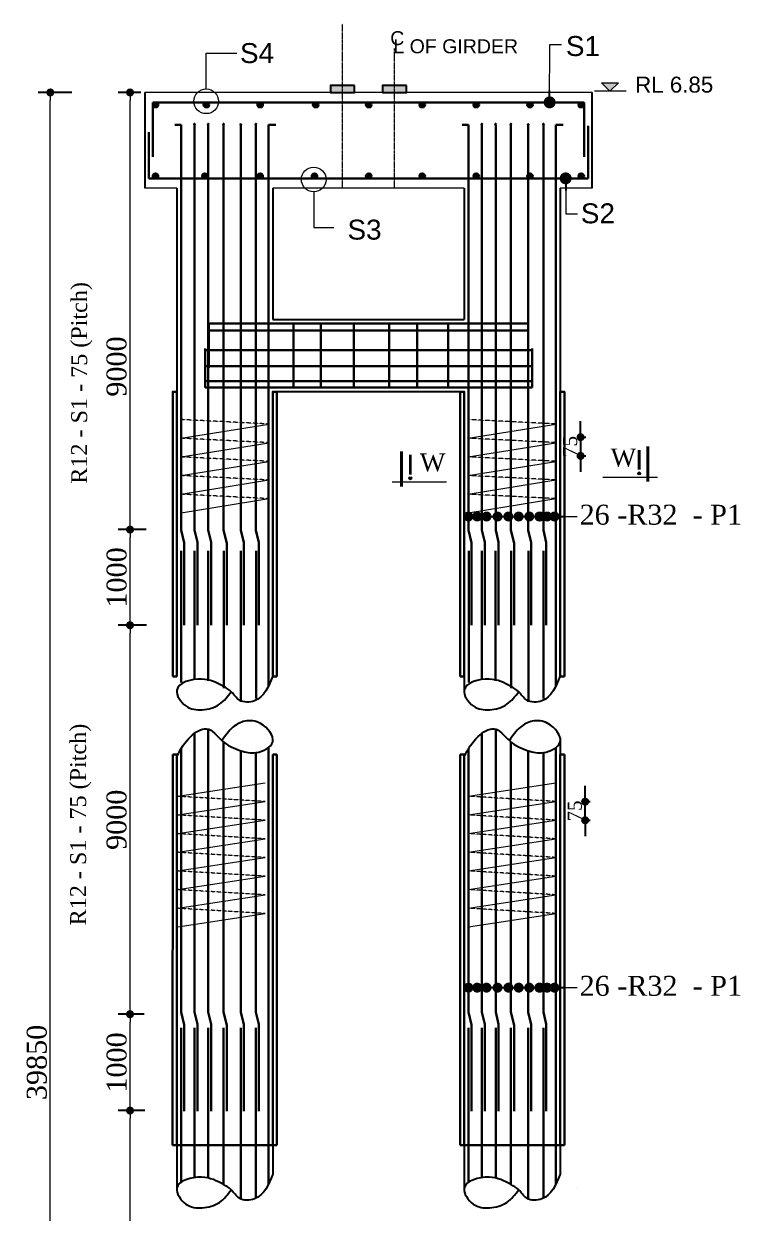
# Model space of a CAD drawing. Header units: millimetres. Extents: x -684453 to 35267, y -286696 to 273430.
# Drawn here: x -304755 to -295781, y -216741 to -201841 of the extents above; entities that cross this region are included whole.
import ezdxf

# ---------------------------------------------------------------- set-up
doc = ezdxf.new("R2010")
doc.units = ezdxf.units.MM
doc.header["$PDMODE"] = 2
for name, pattern in [('CENTER', [2, 1.25, -0.25, 0.25, -0.25]), ('DASHEDX2', [38.1, 25.4, -12.7]), ('HIDDEN', [9.525, 6.35, -3.175])]:
    doc.linetypes.add(name, pattern=pattern)
doc.layers.get('Defpoints').update_dxf_attribs({"lineweight": 13})
for name, color, linetype, lineweight in [('Binder', 136, 'Continuous', 15), ('Center Line', 34, 'Continuous', 15), ('dim', 4, 'Continuous', 25), ('Dimision', 4, 'Continuous', 9), ('Pile', 11, 'Continuous', 15), ('Pire Line', 11, 'Continuous', 25), ('Reinf.', 12, 'Continuous', 30), ('Rod', 12, 'Continuous', 30), ('Steel Casing', 70, 'Continuous', 30), ('Text', 7, 'Continuous', 15)]:
    doc.layers.add(name, color=color, linetype=linetype, lineweight=lineweight)
doc.styles.add('ROMANS', font='arial.ttf', dxfattribs={"height": 200})
doc.styles.get("Standard").update_dxf_attribs({"font": 'times.ttf'})
doc.dimstyles.new('ISO-25', dxfattribs={"dimtxt": 175, "dimasz": 100, "dimexe": 65, "dimexo": 115.625, "dimgap": 40, "dimtad": 1, "dimtoh": 1, "dimdec": 0, "dimtxsty": 'Standard', "dimblk": 'DOT', "dimcen": 300, "dimclrd": 256, "dimclre": 256, "dimclrt": 256, "dimadec": 0, "dimazin": 0, "dimtfac": 1, "dimtdec": 0, "dimtix": 1, "dimtmove": 0, "dimatfit": 3, "dimldrblk": 'DOT', "dimfxl": 75, "dimlwd": -1, "dimarcsym": 0})

# ---------------------------------------------------------------- blocks, each defined once
blk = doc.blocks.new('_Dot')
at = {"color": 0, "linetype": 'ByBlock', "lineweight": -2}
blk.add_line((-0.5, 0), (-1, 0), dxfattribs=at)
at = {"color": 0, "linetype": 'ByBlock', "const_width": 0.5}
blk.add_lwpolyline([(-0.25, 0, 1), (0.25, 0, 1)], format="xyb", close=True, dxfattribs=at)
blk = doc.blocks.new('*D294')
at = {"layer": 'Defpoints', "color": 0, "ltscale": 3, "transparency": 16777216}
for p in [(-298087, -207019), (-298087, -207253), (-297780, -207253)]:
    blk.add_point(p, dxfattribs=at)
at = {"layer": 'Pire Line', "linetype": 'Continuous', "ltscale": 3, "transparency": 16777216}
for p, q in [((-297780, -206919), (-297780, -206819)), ((-297780, -207019), (-297780, -207253)), ((-297780, -207353), (-297780, -207453))]:
    blk.add_line(p, q, dxfattribs=at)
at = {"layer": 'Pire Line', "linetype": 'Continuous', "lineweight": -2, "ltscale": 3, "transparency": 16777216}
for p, q in [((-297815, -207019), (-297715, -207019)), ((-297815, -207253), (-297715, -207253))]:
    blk.add_line(p, q, dxfattribs=at)
at = {"layer": 'Pire Line', "ltscale": 3, "transparency": 16777216, "xscale": 100, "yscale": 100, "zscale": 100}
for p, rotation in [((-297780, -207019), 270), ((-297780, -207253), 90)]:
    blk.add_blockref('_Dot', p, dxfattribs=dict(at, rotation=rotation))
at = {"layer": 'Pire Line', "ltscale": 3, "transparency": 16777216, "insert": (-297910, -207136), "char_height": 175, "attachment_point": 5, "rotation": 90}
blk.add_mtext('75', dxfattribs=at)
blk = doc.blocks.new('*D295')
at = {"layer": 'Defpoints', "color": 0, "ltscale": 3, "transparency": 16777216}
for p in [(-298132, -211585), (-297723, -211585), (-298146, -211818)]:
    blk.add_point(p, dxfattribs=at)
at = {"layer": 'Pire Line', "linetype": 'Continuous', "ltscale": 3, "transparency": 16777216}
for p, q in [((-297723, -211485), (-297723, -211385)), ((-297723, -211818), (-297723, -211585)), ((-297723, -211918), (-297723, -212018))]:
    blk.add_line(p, q, dxfattribs=at)
at = {"layer": 'Pire Line', "linetype": 'Continuous', "lineweight": -2, "ltscale": 3, "transparency": 16777216}
for p, q in [((-297758, -211585), (-297658, -211585)), ((-297758, -211818), (-297658, -211818))]:
    blk.add_line(p, q, dxfattribs=at)
at = {"layer": 'Pire Line', "ltscale": 3, "transparency": 16777216, "xscale": 100, "yscale": 100, "zscale": 100}
for p, rotation in [((-297723, -211585), 270), ((-297723, -211818), 90)]:
    blk.add_blockref('_Dot', p, dxfattribs=dict(at, rotation=rotation))
at = {"layer": 'Pire Line', "ltscale": 3, "transparency": 16777216, "insert": (-297852, -211702), "char_height": 175, "attachment_point": 5, "rotation": 90}
blk.add_mtext('75', dxfattribs=at)
blk = doc.blocks.new('*D287')
at = {"layer": 'Defpoints', "color": 0, "ltscale": 3, "transparency": 16777216}
for p in [(-303424, -214248), (-303130, -214248), (-303123, -215455)]:
    blk.add_point(p, dxfattribs=at)
at = {"layer": 'Dimision', "color": 1, "lineweight": -2, "ltscale": 3, "transparency": 16777216}
for p, q in [((-303246, -214248), (-303574, -214248)), ((-303238, -215455), (-303574, -215455))]:
    blk.add_line(p, q, dxfattribs=at)
at = {"layer": 'Dimision', "ltscale": 3, "transparency": 16777216}
blk.add_line((-303424, -215355), (-303424, -214348), dxfattribs=at)
at = {"layer": 'Dimision', "ltscale": 3, "transparency": 16777216, "xscale": 100, "yscale": 100, "zscale": 100}
for p, rotation in [((-303424, -214248), 90), ((-303424, -215455), 270)]:
    blk.add_blockref('_Dot', p, dxfattribs=dict(at, rotation=rotation))
at = {"layer": 'Dimision', "ltscale": 3, "transparency": 16777216, "insert": (-303591, -214852), "char_height": 250, "attachment_point": 5, "rotation": 90}
blk.add_mtext('1000', dxfattribs=at)
blk = doc.blocks.new('*D288')
at = {"layer": 'Defpoints', "color": 0, "ltscale": 3, "transparency": 16777216}
for p in [(-303424, -208177), (-303106, -208177), (-303101, -209375)]:
    blk.add_point(p, dxfattribs=at)
at = {"layer": 'Dimision', "color": 1, "lineweight": -2, "ltscale": 3, "transparency": 16777216}
for p, q in [((-303222, -208177), (-303574, -208177)), ((-303217, -209375), (-303574, -209375))]:
    blk.add_line(p, q, dxfattribs=at)
at = {"layer": 'Dimision', "ltscale": 3, "transparency": 16777216}
blk.add_line((-303424, -209275), (-303424, -208277), dxfattribs=at)
at = {"layer": 'Dimision', "ltscale": 3, "transparency": 16777216, "xscale": 100, "yscale": 100, "zscale": 100}
for p, rotation in [((-303424, -208177), 90), ((-303424, -209375), 270)]:
    blk.add_blockref('_Dot', p, dxfattribs=dict(at, rotation=rotation))
at = {"layer": 'Dimision', "ltscale": 3, "transparency": 16777216, "insert": (-303591, -208776), "char_height": 250, "attachment_point": 5, "rotation": 90}
blk.add_mtext('1000', dxfattribs=at)
blk = doc.blocks.new('*D290')
at = {"layer": 'Defpoints', "color": 0, "ltscale": 3, "transparency": 16777216}
for p in [(-303424, -215455), (-303123, -215455), (-303141, -220427)]:
    blk.add_point(p, dxfattribs=at)
at = {"layer": 'Dimision', "color": 1, "lineweight": -2, "ltscale": 3, "transparency": 16777216}
for p, q in [((-303238, -215455), (-303574, -215455)), ((-303257, -220427), (-303574, -220427))]:
    blk.add_line(p, q, dxfattribs=at)
at = {"layer": 'Dimision', "ltscale": 3, "transparency": 16777216}
blk.add_line((-303424, -220327), (-303424, -215555), dxfattribs=at)
at = {"layer": 'Dimision', "ltscale": 3, "transparency": 16777216, "xscale": 100, "yscale": 100, "zscale": 100}
for p, rotation in [((-303424, -215455), 90), ((-303424, -220427), 270)]:
    blk.add_blockref('_Dot', p, dxfattribs=dict(at, rotation=rotation))
at = {"layer": 'Dimision', "ltscale": 3, "transparency": 16777216, "insert": (-303592, -217941), "char_height": 250, "attachment_point": 5, "rotation": 90}
blk.add_mtext('9000', dxfattribs=at)
blk = doc.blocks.new('*D291')
at = {"layer": 'Defpoints', "color": 0, "ltscale": 3, "transparency": 16777216}
for p in [(-303424, -209375), (-303101, -209375), (-303130, -214248)]:
    blk.add_point(p, dxfattribs=at)
at = {"layer": 'Dimision', "color": 1, "lineweight": -2, "ltscale": 3, "transparency": 16777216}
for p, q in [((-303217, -209375), (-303574, -209375)), ((-303246, -214248), (-303574, -214248))]:
    blk.add_line(p, q, dxfattribs=at)
at = {"layer": 'Dimision', "ltscale": 3, "transparency": 16777216}
blk.add_line((-303424, -214148), (-303424, -209475), dxfattribs=at)
at = {"layer": 'Dimision', "ltscale": 3, "transparency": 16777216, "xscale": 100, "yscale": 100, "zscale": 100}
for p, rotation in [((-303424, -209375), 90), ((-303424, -214248), 270)]:
    blk.add_blockref('_Dot', p, dxfattribs=dict(at, rotation=rotation))
at = {"layer": 'Dimision', "ltscale": 3, "transparency": 16777216, "insert": (-303592, -211812), "char_height": 250, "attachment_point": 5, "rotation": 90}
blk.add_mtext('9000', dxfattribs=at)
blk = doc.blocks.new('*D292')
at = {"layer": 'Defpoints', "color": 0, "ltscale": 3, "transparency": 16777216}
for p in [(-303424, -202701), (-303172, -202701), (-303106, -208177)]:
    blk.add_point(p, dxfattribs=at)
at = {"layer": 'Dimision', "color": 1, "lineweight": -2, "ltscale": 3, "transparency": 16777216}
for p, q in [((-303288, -202701), (-303574, -202701)), ((-303222, -208177), (-303574, -208177))]:
    blk.add_line(p, q, dxfattribs=at)
at = {"layer": 'Dimision', "ltscale": 3, "transparency": 16777216}
blk.add_line((-303424, -208077), (-303424, -202801), dxfattribs=at)
at = {"layer": 'Dimision', "ltscale": 3, "transparency": 16777216, "xscale": 100, "yscale": 100, "zscale": 100}
for p, rotation in [((-303424, -202701), 90), ((-303424, -208177), 270)]:
    blk.add_blockref('_Dot', p, dxfattribs=dict(at, rotation=rotation))
at = {"layer": 'Dimision', "ltscale": 3, "transparency": 16777216, "insert": (-303592, -206134), "char_height": 250, "attachment_point": 5, "rotation": 90}
blk.add_mtext('9000', dxfattribs=at)
blk = doc.blocks.new('*D297')
at = {"layer": 'Defpoints', "color": 0, "ltscale": 3, "transparency": 16777216}
for p in [(-304423, -202701), (-304036, -202701), (-303869, -227002)]:
    blk.add_point(p, dxfattribs=at)
at = {"layer": 'Dimision', "color": 1, "lineweight": -2, "ltscale": 3, "transparency": 16777216}
for p, q in [((-304152, -202701), (-304573, -202701)), ((-303985, -227002), (-304573, -227002))]:
    blk.add_line(p, q, dxfattribs=at)
at = {"layer": 'Dimision', "ltscale": 3, "transparency": 16777216}
blk.add_line((-304423, -226902), (-304423, -202801), dxfattribs=at)
at = {"layer": 'Dimision', "ltscale": 3, "transparency": 16777216, "xscale": 100, "yscale": 100, "zscale": 100}
for p, rotation in [((-304423, -202701), 90), ((-304423, -227002), 270)]:
    blk.add_blockref('_Dot', p, dxfattribs=dict(at, rotation=rotation))
at = {"layer": 'Dimision', "ltscale": 3, "transparency": 16777216, "insert": (-304591, -214852), "char_height": 250, "attachment_point": 5, "rotation": 90}
blk.add_mtext('39850', dxfattribs=at)

msp = doc.modelspace()

# ---------------------------------------------------------------- hatches: boundary and pattern name
at = {"layer": 'Dimision', "ltscale": 5}
msp.add_hatch(color=256, dxfattribs=at).paths.add_polyline_path([(-297519.3, -202580.1), (-297307.1, -202580.1), (-297413.2, -202686.2)])
at = {"layer": 'Pire Line', "ltscale": 3}
h = msp.add_hatch(color=256, dxfattribs=at)
h.paths.add_polyline_path([(-300611.7, -202612.6), (-300761.7, -202612.6), (-300761.7, -202701.1), (-300611.7, -202701.1)])
h.paths.add_polyline_path([(-300761.7, -202612.6), (-300911.7, -202612.6), (-300911.7, -202701.1), (-300761.7, -202701.1)])
h = msp.add_hatch(color=256, dxfattribs=at)
h.paths.add_polyline_path([(-299961.7, -202612.6), (-300111.7, -202612.6), (-300111.7, -202701.1), (-299961.7, -202701.1)])
h.paths.add_polyline_path([(-300111.7, -202612.6), (-300261.7, -202612.6), (-300261.7, -202701.1), (-300111.7, -202701.1)])
h = msp.add_hatch(color=256, dxfattribs=at)
h.set_gradient(color1=(238, 17, 46), color2=(219, 15, 42), one_color=1, tint=0.46, name='INVCYLINDER')
h.paths.add_polyline_path([(-303140.2, -202855.4, 1), (-303070.3, -202855.4, 1)])
h = msp.add_hatch(color=256, dxfattribs=at)
h.set_gradient(color1=(238, 17, 46), color2=(219, 15, 42), one_color=1, tint=0.46, name='INVCYLINDER')
h.paths.add_polyline_path([(-302502.7, -202855.4, 1), (-302432.8, -202855.4, 1)])
h = msp.add_hatch(color=256, dxfattribs=at)
h.set_gradient(color1=(238, 17, 46), color2=(219, 15, 42), one_color=1, tint=0.46, name='INVCYLINDER')
h.paths.add_polyline_path([(-301828.4, -202855.4, 1), (-301758.5, -202855.4, 1)])
h = msp.add_hatch(color=256, dxfattribs=at)
h.set_gradient(color1=(238, 17, 46), color2=(219, 15, 42), one_color=1, tint=0.46, name='INVCYLINDER')
h.paths.add_polyline_path([(-301132.8, -202855.4, 1), (-301062.9, -202855.4, 1)])
h = msp.add_hatch(color=256, dxfattribs=at)
h.set_gradient(color1=(238, 17, 46), color2=(219, 15, 42), one_color=1, tint=0.46, name='INVCYLINDER')
h.paths.add_polyline_path([(-300468.8, -202855.4, 1), (-300398.9, -202855.4, 1)])
h = msp.add_hatch(color=256, dxfattribs=at)
h.set_gradient(color1=(238, 17, 46), color2=(219, 15, 42), one_color=1, tint=0.46, name='INVCYLINDER')
h.paths.add_polyline_path([(-299798.4, -202855.4, 1), (-299728.5, -202855.4, 1)])
h = msp.add_hatch(color=256, dxfattribs=at)
h.set_gradient(color1=(238, 17, 46), color2=(219, 15, 42), one_color=1, tint=0.46, name='INVCYLINDER')
h.paths.add_polyline_path([(-299121.6, -202855.4, 1), (-299051.7, -202855.4, 1)])
h = msp.add_hatch(color=256, dxfattribs=at)
h.set_gradient(color1=(238, 17, 46), color2=(219, 15, 42), one_color=1, tint=0.46, name='INVCYLINDER')
h.paths.add_polyline_path([(-298448.5, -202855.4, 1), (-298378.6, -202855.4, 1)])
h = msp.add_hatch(color=256, dxfattribs=at)
h.set_gradient(color1=(238, 17, 46), color2=(219, 15, 42), one_color=1, tint=0.46, name='INVCYLINDER')
h.paths.add_polyline_path([(-297806.5, -202855.4, 1), (-297736.7, -202855.4, 1)])
h = msp.add_hatch(color=256, dxfattribs=at)
h.set_gradient(color1=(238, 17, 46), color2=(219, 15, 42), one_color=1, tint=0.46, name='INVCYLINDER')
h.paths.add_polyline_path([(-303140.2, -203748.8, -1), (-303070.3, -203748.8, -1)])
h = msp.add_hatch(color=256, dxfattribs=at)
h.set_gradient(color1=(238, 17, 46), color2=(219, 15, 42), one_color=1, tint=0.46, name='INVCYLINDER')
h.paths.add_polyline_path([(-302521.1, -203748.8, -1), (-302451.2, -203748.8, -1)])
h = msp.add_hatch(color=256, dxfattribs=at)
h.set_gradient(color1=(238, 17, 46), color2=(219, 15, 42), one_color=1, tint=0.46, name='INVCYLINDER')
h.paths.add_polyline_path([(-301828.4, -203748.8, -1), (-301758.5, -203748.8, -1)])
h = msp.add_hatch(color=256, dxfattribs=at)
h.set_gradient(color1=(238, 17, 46), color2=(219, 15, 42), one_color=1, tint=0.46, name='INVCYLINDER')
h.paths.add_polyline_path([(-301148.3, -203748.8, -1), (-301078.4, -203748.8, -1)])
h = msp.add_hatch(color=256, dxfattribs=at)
h.set_gradient(color1=(238, 17, 46), color2=(219, 15, 42), one_color=1, tint=0.46, name='INVCYLINDER')
h.paths.add_polyline_path([(-300468.8, -203748.8, -1), (-300398.9, -203748.8, -1)])
h = msp.add_hatch(color=256, dxfattribs=at)
h.set_gradient(color1=(238, 17, 46), color2=(219, 15, 42), one_color=1, tint=0.46, name='INVCYLINDER')
h.paths.add_polyline_path([(-299798.4, -203748.8, -1), (-299728.5, -203748.8, -1)])
h = msp.add_hatch(color=256, dxfattribs=at)
h.set_gradient(color1=(238, 17, 46), color2=(219, 15, 42), one_color=1, tint=0.46, name='INVCYLINDER')
h.paths.add_polyline_path([(-299121.6, -203748.8, -1), (-299051.7, -203748.8, -1)])
h = msp.add_hatch(color=256, dxfattribs=at)
h.set_gradient(color1=(238, 17, 46), color2=(219, 15, 42), one_color=1, tint=0.46, name='INVCYLINDER')
h.paths.add_polyline_path([(-298448.5, -203748.8, -1), (-298378.6, -203748.8, -1)])
h = msp.add_hatch(color=256, dxfattribs=at)
h.set_gradient(color1=(238, 17, 46), color2=(219, 15, 42), one_color=1, tint=0.46, name='INVCYLINDER')
h.paths.add_polyline_path([(-297806.5, -203748.8, -1), (-297736.7, -203748.8, -1)])
at = {"layer": 'Reinf.', "ltscale": 5}
for points in [[(-302622.8, -203098.7, 1), (-302610.8, -203098.7, 1)], [(-302450.1, -203098.7, 1), (-302438.1, -203098.7, 1)], [(-302259, -203098.7, 1), (-302247, -203098.7, 1)], [(-302042.9, -203102.4, 1), (-302030.9, -203102.4, 1)], [(-301852.4, -203098.7, 1), (-301840.4, -203098.7, 1)], [(-299022.8, -203098.7, 1), (-299010.8, -203098.7, 1)], [(-298850.1, -203098.7, 1), (-298838.1, -203098.7, 1)], [(-298659, -203098.7, 1), (-298647, -203098.7, 1)], [(-298442.9, -203102.4, 1), (-298430.9, -203102.4, 1)], [(-298252.4, -203098.7, 1), (-298240.4, -203098.7, 1)]]:
    msp.add_hatch(color=256, dxfattribs=at).paths.add_polyline_path(points)
at = {"layer": 'Text'}
for points in [[(-299913.1, -207516.3, 1), (-299913.1, -207552.1, 1)], [(-297047, -207454.9, -1), (-297047, -207490.8, -1)]]:
    msp.add_hatch(color=256, dxfattribs=at).paths.add_polyline_path(points)

# ---------------------------------------------------------------- linework, layer by layer
at = {"layer": 'Binder', "linetype": 'DASHEDX2', "ltscale": 0.007}
for p, q in [((-301687.1, -206854.2), (-302785.1, -206798.6)), ((-298089.2, -206854.2), (-299187.1, -206798.6)), ((-301687.1, -207088), (-302785.1, -207032.4)), ((-298089.2, -207088), (-299187.1, -207032.4)), ((-301687.1, -207321.8), (-302785.1, -207266.2)), ((-298089.2, -207321.8), (-299187.1, -207266.2)), ((-301687.1, -207555.6), (-302785.1, -207500)), ((-298089.2, -207555.6), (-299187.1, -207500)), ((-301687.1, -207789.4), (-302785.1, -207733.8)), ((-298089.2, -207789.4), (-299187.1, -207733.8)), ((-301730.8, -211583.1), (-302826.7, -211518)), ((-298089.2, -211583.1), (-299185.1, -211518)), ((-301730.8, -211816.9), (-302826.7, -211751.8)), ((-298089.2, -211816.9), (-299185.1, -211751.8)), ((-301730.8, -212050.7), (-302826.7, -211985.6)), ((-298089.2, -212050.7), (-299185.1, -211985.6)), ((-301730.8, -212284.6), (-302826.7, -212219.4)), ((-298089.2, -212284.6), (-299185.1, -212219.4)), ((-301730.8, -212518.4), (-302826.7, -212453.2)), ((-298089.2, -212518.4), (-299185.1, -212453.2)), ((-301730.8, -212752.2), (-302826.7, -212687)), ((-298089.2, -212752.2), (-299185.1, -212687)), ((-301730.8, -212986), (-302826.7, -212920.8)), ((-298089.2, -212986), (-299185.1, -212920.8))]:
    msp.add_line(p, q, dxfattribs=at)
at = {"layer": 'Binder', "ltscale": 5}
for p, q in [((-302785.1, -207032.4), (-301687.1, -206854.2)), ((-299187.1, -207032.4), (-298089.2, -206854.2)), ((-302785.1, -207266.2), (-301687.1, -207088)), ((-299187.1, -207266.2), (-298089.2, -207088)), ((-302785.1, -207500), (-301687.1, -207321.8)), ((-299187.1, -207500), (-298089.2, -207321.8)), ((-302785.1, -207733.8), (-301687.1, -207555.6)), ((-299187.1, -207733.8), (-298089.2, -207555.6)), ((-302785.1, -207967.7), (-301687.1, -207789.4)), ((-299187.1, -207967.7), (-298089.2, -207789.4)), ((-302826.7, -211518), (-301730.8, -211349.3)), ((-299185.1, -211518), (-298089.2, -211349.3)), ((-302826.7, -211751.8), (-301730.8, -211583.1)), ((-299185.1, -211751.8), (-298089.2, -211583.1)), ((-302826.7, -211985.6), (-301730.8, -211816.9)), ((-299185.1, -211985.6), (-298089.2, -211816.9)), ((-302826.7, -212219.4), (-301730.8, -212050.7)), ((-299185.1, -212219.4), (-298089.2, -212050.7)), ((-302826.7, -212453.2), (-301730.8, -212284.6)), ((-299185.1, -212453.2), (-298089.2, -212284.6)), ((-302826.7, -212687), (-301730.8, -212518.4)), ((-299185.1, -212687), (-298089.2, -212518.4)), ((-302826.7, -212920.8), (-301730.8, -212752.2)), ((-299185.1, -212920.8), (-298089.2, -212752.2)), ((-302826.7, -213154.7), (-301730.8, -212986)), ((-299185.1, -213154.7), (-298089.2, -212986))]:
    msp.add_line(p, q, dxfattribs=at)
at = {"layer": 'Center Line', "linetype": 'CENTER'}
for p, q in [((-300761.7, -203901.1), (-300761.7, -201840.6)), ((-300111.7, -203901.1), (-300111.7, -202151.2))]:
    msp.add_line(p, q, dxfattribs=at)
at = {"layer": 'dim', "ltscale": 30}
for points in [[(-301636.7, -210010.9), (-301864.3, -210320.8), (-302054.2, -210313.4), (-302155.3, -210207.4), (-302252.7, -210141.5), (-302526.9, -210049.7), (-302836.7, -210187), (-302724.5, -210385.8), (-302521.7, -210433.5), (-302302.6, -210364.8), (-302155.3, -210207.4)], [(-298036.7, -210010.9), (-298264.3, -210320.8), (-298454.2, -210313.4), (-298555.3, -210207.4), (-298652.7, -210141.5), (-298926.9, -210049.7), (-299236.7, -210187), (-299124.5, -210385.8), (-298921.7, -210433.5), (-298702.6, -210364.8), (-298555.3, -210207.4)], [(-302836.7, -211013.4), (-302662.3, -210768.6), (-302464.7, -210672), (-302272.4, -210820.1), (-302036.9, -210947.2), (-301846.2, -210969.4), (-301636.7, -210836.4), (-301789, -210605.6), (-301984.9, -210577), (-302134.6, -210650.9), (-302272.4, -210820.1)], [(-299236.7, -211013.4), (-299062.3, -210768.6), (-298864.7, -210672), (-298672.4, -210820.1), (-298436.9, -210947.2), (-298246.2, -210969.4), (-298036.7, -210836.4), (-298189, -210605.6), (-298384.9, -210577), (-298534.6, -210650.9), (-298672.4, -210820.1)], [(-301636.7, -216251.1), (-301864.3, -216560.9), (-302054.2, -216553.5), (-302155.3, -216447.5), (-302252.7, -216381.6), (-302526.9, -216289.8), (-302836.7, -216427.2), (-302724.5, -216625.9), (-302521.7, -216673.6), (-302302.6, -216604.9), (-302155.3, -216447.5)], [(-298036.7, -216251.1), (-298264.3, -216560.9), (-298454.2, -216553.5), (-298555.3, -216447.5), (-298652.7, -216381.6), (-298926.9, -216289.8), (-299236.7, -216427.2), (-299124.5, -216625.9), (-298921.7, -216673.6), (-298702.6, -216604.9), (-298555.3, -216447.5)]]:
    msp.add_spline(points, degree=3, dxfattribs=at)
at = {"layer": 'Dimision', "ltscale": 5}
for p, q in [((-298166.8, -202098.2), (-298020.4, -202098.2)), ((-302469.8, -202656.7), (-302469.8, -202207.7)), ((-302469.8, -202207.7), (-302087.8, -202207.7)), ((-297210, -202686.2), (-297606.8, -202686.2)), ((-301122.9, -203945.6), (-301122.9, -204394.5)), ((-297966, -204220.6), (-297819.6, -204220.6)), ((-301122.9, -204394.5), (-300871.3, -204394.5)), ((-297822.7, -208013.1), (-297822.7, -208013.1)), ((-297822.7, -208013.1), (-297822.7, -208013.1)), ((-301841.7, -210628.9), (-301841.7, -210628.9)), ((-301841.7, -210628.9), (-301841.7, -210628.9)), ((-298241.7, -210628.9), (-298241.7, -210628.9)), ((-298241.7, -210628.9), (-298241.7, -210628.9)), ((-297822.7, -213915.1), (-297822.7, -213915.1)), ((-297822.7, -213915.1), (-297822.7, -213915.1)), ((-297822.7, -216429.8), (-297822.7, -216429.8)), ((-297822.7, -216429.8), (-297822.7, -216429.8))]:
    msp.add_line(p, q, dxfattribs=at)
msp.add_lwpolyline([(-297519.3, -202580.1), (-297307.1, -202580.1), (-297413.2, -202686.2)], close=True, dxfattribs=at)
for centre in [(-302469.8, -202811.5), (-301122.9, -203790.7)]:
    msp.add_circle(centre, 154.8, dxfattribs=at)
at = {"layer": 'Pile', "ltscale": 3}
for p, q in [((-297636.7, -202701.1), (-303236.7, -202701.1)), ((-302836.7, -203901.1), (-303236.7, -203901.1)), ((-299236.7, -203901.1), (-301636.7, -203901.1)), ((-297636.7, -203901.1), (-298036.7, -203901.1))]:
    msp.add_line(p, q, dxfattribs=at)
at = {"layer": 'Pire Line', "ltscale": 3}
for p, q in [((-303236.7, -202701.1), (-303236.7, -203901.1)), ((-297636.7, -203901.1), (-297636.7, -202701.1)), ((-302836.7, -203901.1), (-302836.7, -210018)), ((-301636.7, -203901.1), (-301636.7, -205546)), ((-299236.7, -203901.1), (-299236.7, -205546)), ((-298036.7, -203901.1), (-298036.7, -210010.9)), ((-298036.7, -203901.1), (-298036.7, -210010.9)), ((-301636.7, -205546), (-299236.7, -205546)), ((-301636.7, -206446), (-301636.7, -210010.9)), ((-301636.7, -206446), (-299236.7, -206446)), ((-299236.7, -206446), (-299236.7, -210222.8)), ((-299236.7, -206446), (-299236.7, -210222.8)), ((-298036.7, -210784.1), (-298036.7, -216251.1)), ((-298036.7, -210784.1), (-298036.7, -216251.1)), ((-302836.7, -211013.4), (-302836.7, -216462.9)), ((-301636.7, -210995.6), (-301636.7, -216251.1)), ((-299236.7, -211013.4), (-299236.7, -216462.9)), ((-299236.7, -211013.4), (-299236.7, -216462.9))]:
    msp.add_line(p, q, dxfattribs=at)
at = {"layer": 'Pire Line', "ltscale": 5}
for points in [[(-300611.7, -202612.6), (-300911.7, -202612.6), (-300911.7, -202701.1), (-300611.7, -202701.1)], [(-299961.7, -202612.6), (-300261.7, -202612.6), (-300261.7, -202701.1), (-299961.7, -202701.1)]]:
    msp.add_lwpolyline(points, close=True, dxfattribs=at)
at = {"layer": 'Pire Line', "color": 1, "ltscale": 3}
for centre in [(-303105.2, -202855.4), (-302467.7, -202855.4), (-301793.4, -202855.4), (-301097.8, -202855.4), (-300433.8, -202855.4), (-299763.5, -202855.4), (-299086.6, -202855.4), (-298413.6, -202855.4), (-297771.6, -202855.4), (-303105.2, -203748.8), (-302486.2, -203748.8), (-301793.4, -203748.8), (-301113.3, -203748.8), (-300433.8, -203748.8), (-299763.5, -203748.8), (-299086.6, -203748.8), (-298413.6, -203748.8), (-297771.6, -203748.8)]:
    msp.add_circle(centre, 34.9, dxfattribs=at)
at = {"layer": 'Reinf.', "ltscale": 5}
for p, q in [((-302785.1, -203104.6), (-302864.1, -203104.6)), ((-302616.8, -208183.2), (-302616.8, -203098.7)), ((-302443.8, -208183.2), (-302443.8, -203100.6)), ((-302253, -208183.2), (-302253, -203098.7)), ((-302036.9, -208183.2), (-302036.9, -203098.7)), ((-301689.2, -203104.6), (-301597, -203104.6)), ((-299185.1, -203104.6), (-299264.1, -203104.6)), ((-299016.8, -208183.2), (-299016.8, -203098.7)), ((-298843.8, -208183.2), (-298843.8, -203100.6)), ((-298653, -208183.2), (-298653, -203098.7)), ((-298436.9, -208183.2), (-298436.9, -203098.7)), ((-298089.2, -203104.6), (-297997, -203104.6)), ((-302785.1, -208183.2), (-302746.3, -208341.8)), ((-302616.8, -208183.2), (-302580.5, -208335.2)), ((-302443.8, -208183.2), (-302407.5, -208335.2)), ((-302253, -208183.2), (-302212.2, -208346.9)), ((-302036.9, -208183.2), (-301998.7, -208339.9)), ((-301846.2, -208183.2), (-301809.3, -208336.7)), ((-299185.1, -208183.2), (-299146.3, -208341.8)), ((-299016.8, -208183.2), (-298980.5, -208335.2)), ((-298843.8, -208183.2), (-298807.5, -208335.2)), ((-298653, -208183.2), (-298612.2, -208346.9)), ((-298436.9, -208183.2), (-298398.7, -208339.9)), ((-298246.2, -208183.2), (-298209.3, -208336.7)), ((-302781.8, -210090.4), (-302781.8, -208444.9)), ((-302746.3, -209375.5), (-302746.3, -208341.8)), ((-302616.1, -210050.6), (-302616.1, -208444.9)), ((-302580.5, -209375.5), (-302580.5, -208335.2)), ((-302445.1, -210069.9), (-302445.1, -208444.9)), ((-302409.5, -209375.5), (-302409.5, -208330)), ((-302247.7, -210164.7), (-302247.7, -208444.9)), ((-302212.2, -209375.5), (-302212.2, -208346.9)), ((-302034.3, -210334.4), (-302034.3, -208444.9)), ((-301998.7, -209375.5), (-301998.7, -208339.9)), ((-301844.9, -210291.2), (-301844.9, -208444.9)), ((-301809.3, -209375.5), (-301809.3, -208336.7)), ((-299181.8, -210090.4), (-299181.8, -208444.9)), ((-299146.3, -209375.5), (-299146.3, -208341.8)), ((-299016.1, -210050.6), (-299016.1, -208444.9)), ((-298980.5, -209375.5), (-298980.5, -208335.2)), ((-298845.1, -210069.9), (-298845.1, -208444.9)), ((-298809.5, -209375.5), (-298809.5, -208330)), ((-298647.7, -210164.7), (-298647.7, -208444.9)), ((-298612.2, -209375.5), (-298612.2, -208346.9)), ((-298434.3, -210334.4), (-298434.3, -208444.9)), ((-298398.7, -209375.5), (-298398.7, -208339.9)), ((-298244.9, -210291.2), (-298244.9, -208444.9)), ((-298209.3, -209375.5), (-298209.3, -208336.7)), ((-302443.8, -214220.3), (-302443.8, -210676.9)), ((-298843.8, -214220.3), (-298843.8, -210676.9)), ((-302616.8, -214220.3), (-302616.8, -210729.8)), ((-299016.8, -214220.3), (-299016.8, -210729.8)), ((-302253, -214220.3), (-302253, -210836.7)), ((-302036.9, -214220.3), (-302036.9, -210947.2)), ((-298653, -214220.3), (-298653, -210836.7)), ((-298436.9, -214220.3), (-298436.9, -210947.2)), ((-302785.1, -214220.3), (-302746.3, -214378.8)), ((-302616.8, -214220.3), (-302580.5, -214372.2)), ((-302443.8, -214220.3), (-302407.5, -214372.2)), ((-302253, -214220.3), (-302212.2, -214384)), ((-302036.9, -214220.3), (-301998.7, -214377)), ((-301846.2, -214220.3), (-301809.3, -214373.8)), ((-299185.1, -214220.3), (-299146.3, -214378.8)), ((-299016.8, -214220.3), (-298980.5, -214372.2)), ((-298843.8, -214220.3), (-298807.5, -214372.2)), ((-298653, -214220.3), (-298612.2, -214384)), ((-298436.9, -214220.3), (-298398.7, -214377)), ((-298246.2, -214220.3), (-298209.3, -214373.8)), ((-302746.3, -215463.2), (-302746.3, -214378.8)), ((-302580.5, -215463.2), (-302580.5, -214372.2)), ((-302409.5, -215463.2), (-302409.5, -214367.1)), ((-302212.2, -215463.2), (-302212.2, -214384)), ((-301998.7, -215463.2), (-301998.7, -214377)), ((-301809.3, -215463.2), (-301809.3, -214373.8)), ((-299146.3, -215463.2), (-299146.3, -214378.8)), ((-298980.5, -215463.2), (-298980.5, -214372.2)), ((-298809.5, -215463.2), (-298809.5, -214367.1)), ((-298612.2, -215463.2), (-298612.2, -214384)), ((-298398.7, -215463.2), (-298398.7, -214377)), ((-298209.3, -215463.2), (-298209.3, -214373.8)), ((-302616.8, -216294.3), (-302616.8, -214417.4)), ((-302443.8, -216300.8), (-302443.8, -214417.4)), ((-302253, -216381.4), (-302253, -214417.4)), ((-302036.9, -216562.7), (-302036.9, -214417.4)), ((-299016.8, -216294.3), (-299016.8, -214417.4)), ((-298843.8, -216300.8), (-298843.8, -214417.4)), ((-298653, -216381.4), (-298653, -214417.4)), ((-298436.9, -216562.7), (-298436.9, -214417.4))]:
    msp.add_line(p, q, dxfattribs=at)
for points in [[(-302785.1, -208183.2), (-302785.1, -203104.6)], [(-301846.2, -208183.2), (-301846.2, -203098.7)], [(-301689.2, -210133.5), (-301689.2, -203104.6)], [(-299185.1, -208183.2), (-299185.1, -203104.6)], [(-298246.2, -208183.2), (-298246.2, -203098.7)], [(-298089.2, -210133.5), (-298089.2, -203104.6)], [(-302785.1, -214220.3), (-302785.1, -210924.1)], [(-301846.2, -214220.3), (-301846.2, -210969.4)], [(-301689.2, -216373.6), (-301689.2, -210907.4)], [(-299185.1, -214220.3), (-299185.1, -210924.1)], [(-298246.2, -214220.3), (-298246.2, -210969.4)], [(-298089.2, -216373.6), (-298089.2, -210907.4)], [(-302785.1, -216353.2), (-302785.1, -214417.4)], [(-301846.2, -216553.1), (-301846.2, -214417.4)], [(-299185.1, -216353.2), (-299185.1, -214417.4)], [(-298246.2, -216553.1), (-298246.2, -214417.4)]]:
    msp.add_lwpolyline(points, dxfattribs=at)
for centre in [(-302616.8, -203098.7), (-302444.1, -203098.7), (-302253, -203098.7), (-302036.9, -203102.4), (-301846.4, -203098.7), (-299016.8, -203098.7), (-298844.1, -203098.7), (-298653, -203098.7), (-298436.9, -203102.4), (-298246.4, -203098.7)]:
    msp.add_circle(centre, 6, dxfattribs=at)
at = {"layer": 'Rod', "ltscale": 0.1}
for p, q in [((-297733.2, -202825), (-303140.2, -202825)), ((-303140.2, -203508.2), (-303140.2, -202825)), ((-297733.2, -203508.2), (-297733.2, -202825)), ((-303186.7, -203780.2), (-303186.7, -203199.5)), ((-297686.7, -203780.2), (-297686.7, -203118)), ((-297686.7, -203780.2), (-303186.7, -203780.2)), ((-298435.1, -205596.3), (-302438.3, -205596.3)), ((-302438.3, -206150.3), (-302438.3, -205596.3)), ((-301377, -205596.3), (-301377, -206395.5)), ((-301034.6, -205596.3), (-301034.6, -206395.5)), ((-300619.5, -205596.3), (-300619.5, -206395.5)), ((-300176.4, -205596.3), (-300176.4, -206395.5)), ((-299825.5, -205596.3), (-299825.5, -206395.5)), ((-299440.2, -205596.3), (-299440.2, -206395.5)), ((-298435.1, -206150.3), (-298435.1, -205596.3)), ((-298435.1, -205684.3), (-302438.3, -205684.3)), ((-302484.8, -206395.5), (-302484.8, -205908.5)), ((-298388.6, -206395.5), (-298388.6, -205908.5)), ((-298388.6, -205929.5), (-302484.8, -205929.5)), ((-298388.6, -206130.1), (-302484.8, -206130.1)), ((-298388.6, -206317.6), (-302484.8, -206317.6)), ((-298388.6, -206395.5), (-302484.8, -206395.5))]:
    msp.add_line(p, q, dxfattribs=at)
at = {"layer": 'Steel Casing', "linetype": 'HIDDEN', "ltscale": 0.3}
for p, q in [((-302890, -210018), (-302836.7, -210018)), ((-301636.7, -210018), (-301583.4, -210018)), ((-299290, -210018), (-299236.7, -210018)), ((-298036.7, -210018), (-297983.4, -210018)), ((-302890, -210995.6), (-302836.7, -210995.6)), ((-301636.7, -210995.6), (-301583.4, -210995.6)), ((-299290, -210995.6), (-299236.7, -210995.6)), ((-298036.7, -210995.6), (-297983.4, -210995.6))]:
    msp.add_line(p, q, dxfattribs=at)
at = {"layer": 'Steel Casing', "linetype": 'Continuous', "ltscale": 0.3}
for p, q in [((-302890.1, -215888.5), (-301583.4, -215888.5)), ((-299290.1, -215888.5), (-297983.4, -215888.5))]:
    msp.add_line(p, q, dxfattribs=at)
for points in [[(-302836.7, -210018), (-302836.7, -206449.9), (-302890, -206449.9), (-302890, -210018)], [(-301583.4, -210018), (-301583.4, -206449.9), (-301636.7, -206449.9), (-301636.7, -210018)], [(-299236.7, -210018), (-299236.7, -206449.9), (-299290, -206449.9), (-299290, -210018)], [(-297983.4, -210018), (-297983.4, -206449.9), (-298036.7, -206449.9), (-298036.7, -210018)], [(-302890, -210995.6), (-302890.1, -215888.5)], [(-302836.7, -215888.5), (-302836.7, -210995.6)], [(-301636.7, -210995.6), (-301636.7, -215888.5)], [(-301583.4, -215888.5), (-301583.4, -210995.6)], [(-299290, -210995.6), (-299290.1, -215888.5)], [(-299236.7, -215888.5), (-299236.7, -210995.6)], [(-298036.7, -210995.6), (-298036.7, -215888.5)], [(-297983.4, -215888.5), (-297983.4, -210995.6)]]:
    msp.add_lwpolyline(points, dxfattribs=at)
at = {"layer": 'Text'}
for p, q in [((-297502.3, -207521), (-296818.2, -207521)), ((-299457.8, -207582.3), (-300141.9, -207582.3))]:
    msp.add_line(p, q, dxfattribs=at)
at = {"layer": 'Text', "const_width": 35.9}
for points in [[(-300023.3, -207637.2), (-300023.3, -207194.8)], [(-299913.1, -207488.7), (-299913.1, -207239.2)], [(-297047, -207427.3), (-297047, -207177.8)], [(-296936.8, -207575.8), (-296936.8, -207133.5)]]:
    msp.add_lwpolyline(points, dxfattribs=at)
at = {"layer": 'Text'}
for centre in [(-299913.1, -207534.2), (-297047, -207472.8)]:
    msp.add_circle(centre, 17.9, dxfattribs=at)

# ---------------------------------------------------------------- texts
at = {"layer": 'Dimision', "ltscale": 3, "char_height": 200, "attachment_point": 5, "rotation": 90}
for insert in [(-304028.8, -206339.2), (-304042, -211871.7)]:
    msp.add_mtext('R12 - S1 - 75 (Pitch)', dxfattribs=dict(at, insert=insert))
at = {"layer": 'Text', "style": 'ROMANS'}
msp.add_text('RL 6.85', height=200, dxfattribs=at).set_placement((-297096.7, -202702.8))
at = {"layer": 'Text'}
for s, height, p in [('W', 224.2, (-299794.1, -207447.5)), ('W', 224.2, (-297404, -207386.1)), ('26 -R32  - P1', 250, (-297792.8, -208115.1)), ('26 -R32  - P1', 250, (-297792.8, -214017))]:
    msp.add_text(s, height=height, dxfattribs=at).set_placement(p)
at = {"layer": 'Text', "width": 8235.459, "attachment_point": 1, "style": 'ROMANS'}
for s, insert, char_height in [('C', (-300164.5, -201932.7), 175), ('L OF GIRDER', (-300125.1, -202034.7), 175), ('S1', (-297964.3, -201994.4), 250), ('S4', (-302047.1, -202082.6), 250), ('S2', (-297776.8, -204090.2), 250), ('S3', (-300700.2, -204294.3), 250)]:
    msp.add_mtext(s, dxfattribs=dict(at, insert=insert, char_height=char_height))

# ---------------------------------------------------------------- dimensions: what is measured, and where the dimension line sits
at = {"layer": 'Dimision', "ltscale": 3}
for base, p1, p2, text, picture, middle in [((-304423.4, -202701.1), (-303869.2, -227002.1), (-304036, -202701.1), '39850', '*D297', (-304591, -214851.6)), ((-303424, -208177.2), (-303101, -209375.5), (-303106.5, -208177.2), '1000', '*D288', (-303591.2, -208776.4)), ((-303424, -209375.5), (-303130.2, -214248.2), (-303101, -209375.5), '9000', '*D291', (-303591.5, -211811.8)), ((-303424, -214248.2), (-303122.5, -215455), (-303130.2, -214248.2), '1000', '*D287', (-303591.2, -214851.6)), ((-303424, -215455), (-303141.5, -220426.7), (-303122.5, -215455), '9000', '*D290', (-303591.5, -217940.9))]:
    dim = msp.add_linear_dim(base=base, p1=p1, p2=p2, angle=90, text=text, dimstyle='ISO-25', override={"dimtxt": 250, "dimexe": 150, "dimclre": 1}, dxfattribs=at)
    dim.commit()
    dim.dimension.update_dxf_attribs({"geometry": picture, "text_midpoint": middle})
dim = msp.add_linear_dim(base=(-303424, -202701.1), p1=(-303106.5, -208177.2), p2=(-303172.5, -202701.1), angle=90, text='9000', dimstyle='ISO-25', override={"dimtxt": 250, "dimexe": 150, "dimclre": 1}, dxfattribs=at)
dim.commit()
dim.dimension.update_dxf_attribs({"geometry": '*D292', "text_midpoint": (-303424, -206134), "dimtype": 160})
at = {"layer": 'Pire Line', "ltscale": 3}
for base, p1, p2, picture, middle in [((-297780.5, -207252.8), (-298087.1, -207019), (-298087.1, -207252.8), '*D294', (-297909.7, -207135.9)), ((-297723, -211585.3), (-298146.1, -211818.2), (-298131.5, -211585.3), '*D295', (-297852.3, -211701.8))]:
    dim = msp.add_linear_dim(base=base, p1=p1, p2=p2, angle=90, text='75', dimstyle='ISO-25', override={"dimfxl": 35, "dimfxlon": 1, "dimarcsym": 2}, dxfattribs=at)
    dim.commit()
    dim.dimension.update_dxf_attribs({"geometry": picture, "text_midpoint": middle})

# ---------------------------------------------------------------- leaders
at = {"layer": 'Dimision', "ltscale": 5}
for points, override in [([(-298167.6, -202825), (-298166.8, -202098.2)], {"dimasz": 150, "dimtad": 0}), ([(-297966.7, -203777.2), (-297966, -204220.6)], {"dimasz": 150, "dimtad": 0}), ([(-299185.1, -208013.1), (-298323.1, -208013.1)], {"dimasz": 125, "dimtad": 0}), ([(-299075.5, -208013.1), (-298213.5, -208013.1)], {"dimasz": 125, "dimtad": 0}), ([(-298957.8, -208013.1), (-298095.8, -208013.1)], {"dimasz": 125, "dimtad": 0}), ([(-298820.5, -208013.1), (-297958.5, -208013.1)], {"dimasz": 125, "dimtad": 0}), ([(-298684.7, -208013.1), (-297822.7, -208013.1)], {"dimasz": 125, "dimtad": 0}), ([(-298555.5, -208013.1), (-297822.7, -208013.1)], {"dimasz": 125, "dimtad": 0}), ([(-298423, -208013.1), (-297822.7, -208013.1)], {"dimasz": 125, "dimtad": 0}), ([(-298297, -208013.1), (-297822.7, -208013.1)], {"dimasz": 125, "dimtad": 0}), ([(-298290.9, -208013.1), (-297822.7, -208013.1)], {"dimasz": 125, "dimtad": 0}), ([(-298290.9, -208013.1), (-297822.7, -208013.1)], {"dimasz": 125, "dimtad": 0}), ([(-298198.9, -208013.1), (-297822.7, -208013.1)], {"dimasz": 125, "dimtad": 0}), ([(-298198.9, -208013.1), (-297822.7, -208013.1)], {"dimasz": 125, "dimtad": 0}), ([(-298106.9, -208013.1), (-297822.7, -208013.1)], {"dimasz": 125, "dimtad": 0}), ([(-299185.1, -213915.1), (-298323.1, -213915.1)], {"dimasz": 125, "dimtad": 0}), ([(-299075.5, -213915.1), (-298213.5, -213915.1)], {"dimasz": 125, "dimtad": 0}), ([(-298957.8, -213915.1), (-298095.8, -213915.1)], {"dimasz": 125, "dimtad": 0}), ([(-298820.5, -213915.1), (-297958.5, -213915.1)], {"dimasz": 125, "dimtad": 0}), ([(-298684.7, -213915.1), (-297822.7, -213915.1)], {"dimasz": 125, "dimtad": 0}), ([(-298555.5, -213915.1), (-297822.7, -213915.1)], {"dimasz": 125, "dimtad": 0}), ([(-298423, -213915.1), (-297822.7, -213915.1)], {"dimasz": 125, "dimtad": 0}), ([(-298297, -213915.1), (-297822.7, -213915.1)], {"dimasz": 125, "dimtad": 0}), ([(-298290.9, -213915.1), (-297822.7, -213915.1)], {"dimasz": 125, "dimtad": 0}), ([(-298290.9, -213915.1), (-297822.7, -213915.1)], {"dimasz": 125, "dimtad": 0}), ([(-298198.9, -213915.1), (-297822.7, -213915.1)], {"dimasz": 125, "dimtad": 0}), ([(-298198.9, -213915.1), (-297822.7, -213915.1)], {"dimasz": 125, "dimtad": 0}), ([(-298106.9, -213915.1), (-297822.7, -213915.1)], {"dimasz": 125, "dimtad": 0})]:
    msp.add_leader(points, dimstyle='ISO-25', override=override, dxfattribs=at)

doc.saveas('drawing.dxf')
